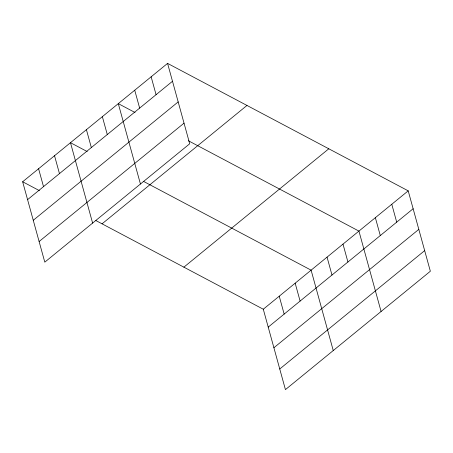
<?xml version="1.0" encoding="UTF-8"?>
<svg xmlns="http://www.w3.org/2000/svg" width="453" height="453" viewBox="0 0 453 453"><rect width="100%" height="100%" fill="white"/><g stroke="black" fill="none" stroke-linecap="round" stroke-linejoin="round"><path stroke-width="0.68" d="M167.57 63.386L189.711 143.777L44.796 262.151L22.65 181.761L167.57 63.386L408.204 190.849L430.35 271.239L285.43 389.614L263.289 309.223L95.855 220.537M27.576 199.648L172.497 81.274M33.262 220.277L178.176 101.902M39.111 241.528L184.031 123.154M102.061 223.822L246.981 105.447M183.878 267.162L328.793 148.788M263.289 309.223L408.204 190.849M268.216 327.111L413.136 208.737M273.895 347.74L418.815 229.365M279.75 368.991L424.671 250.617M135.045 112.508L118.295 103.635L140.441 184.026M188.403 140.764L358.935 231.098L381.081 311.488M87.225 151.568L70.475 142.695L92.616 223.086M143.68 181.472L311.109 270.158L333.255 350.548M22.65 181.761L39.4 190.634M391.783 204.263L396.709 222.157M375.361 217.678L380.288 235.571M342.995 244.116L347.921 262.01M327.055 257.14L331.981 275.028M295.169 283.182L300.101 301.069M279.229 296.2L284.156 314.093M151.143 76.8L156.07 94.694M134.722 90.215L139.649 108.108M102.355 116.653L107.282 134.547M86.415 129.677L91.342 147.565M54.53 155.719L59.462 173.607M38.59 168.737L43.516 186.63"/></g></svg>
